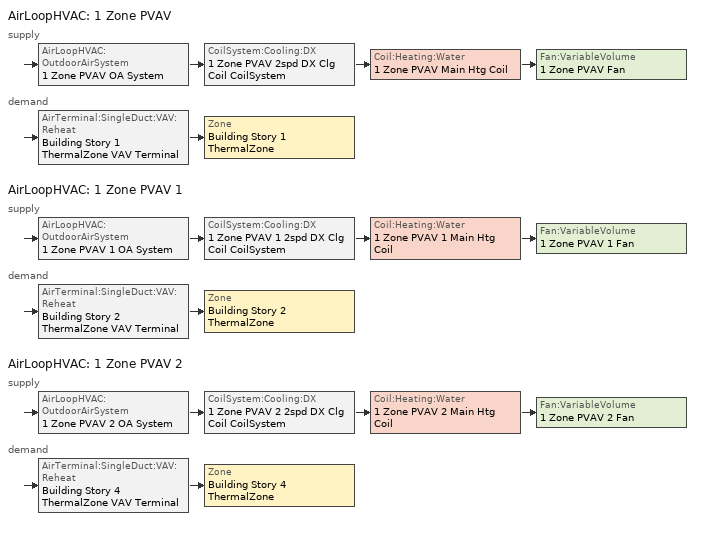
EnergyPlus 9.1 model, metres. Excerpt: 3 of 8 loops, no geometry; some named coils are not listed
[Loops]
AirLoopHVAC '1 Zone PVAV'
 supply: AirLoopHVAC:OutdoorAirSystem '1 Zone PVAV OA System' > CoilSystem:Cooling:DX '1 Zone PVAV 2spd DX Clg Coil CoilSystem' > Coil:Heating:Water '1 Zone PVAV Main Htg Coil' > Fan:VariableVolume '1 Zone PVAV Fan'
 demand: AirTerminal:SingleDuct:VAV:Reheat 'Building Story 1 ThermalZone VAV Terminal' > Zone 'Building Story 1 ThermalZone'
AirLoopHVAC '1 Zone PVAV 1'
 supply: AirLoopHVAC:OutdoorAirSystem '1 Zone PVAV 1 OA System' > CoilSystem:Cooling:DX '1 Zone PVAV 1 2spd DX Clg Coil CoilSystem' > Coil:Heating:Water '1 Zone PVAV 1 Main Htg Coil' > Fan:VariableVolume '1 Zone PVAV 1 Fan'
 demand: AirTerminal:SingleDuct:VAV:Reheat 'Building Story 2 ThermalZone VAV Terminal' > Zone 'Building Story 2 ThermalZone'
AirLoopHVAC '1 Zone PVAV 2'
 supply: AirLoopHVAC:OutdoorAirSystem '1 Zone PVAV 2 OA System' > CoilSystem:Cooling:DX '1 Zone PVAV 2 2spd DX Clg Coil CoilSystem' > Coil:Heating:Water '1 Zone PVAV 2 Main Htg Coil' > Fan:VariableVolume '1 Zone PVAV 2 Fan'
 demand: AirTerminal:SingleDuct:VAV:Reheat 'Building Story 4 ThermalZone VAV Terminal' > Zone 'Building Story 4 ThermalZone'
[ZoneControl:Thermostat] Control Object Type 1=ThermostatSetpoint:DualSetpoint
Name | Zone or ZoneList | Control Type Schedule | Control Name 1
Building Story 1 ThermalZone Thermostat | Building Story 1 ThermalZone | Building Story 1 ThermalZone Thermostat Schedule | Story Ground Blended Space Type Thermostat
Building Story 2 ThermalZone Thermostat | Building Story 2 ThermalZone | Building Story 2 ThermalZone Thermostat Schedule | Story Mid2 Blended Space Type Thermostat
Building Story 4 ThermalZone Thermostat | Building Story 4 ThermalZone | Building Story 4 ThermalZone Thermostat Schedule | Story Mid Blended Space Type Thermostat
[ThermostatSetpoint:DualSetpoint] Heating Setpoint Temperature Schedule=HotelLarge HTGSETP_SCH; Cooling Setpoint Temperature Schedule=HotelLarge CLGSETP_SCH
Story Ground Blended Space Type Thermostat; Story Mid2 Blended Space Type Thermostat; Story Mid Blended Space Type Thermostat
[AirTerminal:SingleDuct:VAV:Reheat] Availability Schedule=Always On Discrete; Maximum Air Flow Rate {m3/s}=Autosize; Zone Minimum Air Flow Input Method=Constant; Constant Minimum Air Flow Fraction=0.7; Fixed Minimum Air Flow Rate {m3/s}=0; Maximum Hot Water or Steam Flow Rate {m3/s}=Autosize; Minimum Hot Water or Steam Flow Rate {m3/s}=0; Convergence Tolerance=0.001; Damper Heating Action=ReverseWithLimits; Maximum Flow per Zone Floor Area During Reheat {m3/s-m2}=Autocalculate; Maximum Flow Fraction During Reheat=Autocalculate; Maximum Reheat Air Temperature {C}=50
Name | Reheat Coil
Building Story 1 ThermalZone VAV Terminal | Building Story 1 ThermalZone Reheat Coil
Building Story 2 ThermalZone VAV Terminal | Building Story 2 ThermalZone Reheat Coil
Building Story 4 ThermalZone VAV Terminal | Building Story 4 ThermalZone Reheat Coil
[Coil:Heating:Water] Availability Schedule=Always On Discrete; U-Factor Times Area Value {W/K}=Autosize; Maximum Water Flow Rate {m3/s}=Autosize; Performance Input Method=UFactorTimesAreaAndDesignWaterFlowRate; Rated Capacity {W}=Autosize; Rated Inlet Water Temperature {C}=82.2222; Rated Inlet Air Temperature {C}=7.22222; Rated Outlet Water Temperature {C}=71.1111; Rated Outlet Air Temperature {C}=12.7778; Rated Ratio for Air and Water Convection=0.5
1 Zone PVAV Main Htg Coil; 1 Zone PVAV 1 Main Htg Coil; 1 Zone PVAV 2 Main Htg Coil
[Zone equipment]
Building Story 1 ThermalZone: Building Story 1 ThermalZone VAV Terminal
Building Story 2 ThermalZone: Building Story 2 ThermalZone VAV Terminal
Building Story 4 ThermalZone: Building Story 4 ThermalZone VAV Terminal
[Sizing:Zone] Zone Cooling Design Supply Air Temperature Input Method=SupplyAirTemperature; Zone Cooling Design Supply Air Temperature {C}=12.7778; Zone Cooling Design Supply Air Temperature Difference {deltaC}=11.11; Zone Heating Design Supply Air Temperature Input Method=SupplyAirTemperature; Zone Heating Design Supply Air Temperature {C}=50; Zone Heating Design Supply Air Temperature Difference {deltaC}=11.11; Zone Cooling Design Supply Air Humidity Ratio {kgWater/kgDryAir}=0.0085; Zone Heating Design Supply Air Humidity Ratio {kgWater/kgDryAir}=0.008; Cooling Design Air Flow Method=DesignDay; Cooling Design Air Flow Rate {m3/s}=0; Cooling Minimum Air Flow per Zone Floor Area {m3/s-m2}=0.000762; Cooling Minimum Air Flow {m3/s}=0; Cooling Minimum Air Flow Fraction=0; Heating Design Air Flow Method=DesignDay; Heating Design Air Flow Rate {m3/s}=0; Heating Maximum Air Flow per Zone Floor Area {m3/s-m2}=0.002032; Heating Maximum Air Flow {m3/s}=0.141576; Heating Maximum Air Flow Fraction=0.3; Account for Dedicated Outdoor Air System=No
Name | Design Specification Outdoor Air Object | Design Specification Zone Air Distribution Object
Building Story 1 ThermalZone | Blended OA | Building Story 1 ThermalZone Design Spec Zone Air Dist
Building Story 2 ThermalZone | Blended OA 2 | Building Story 2 ThermalZone Design Spec Zone Air Dist
Building Story 4 ThermalZone | Blended OA 1 | Building Story 4 ThermalZone Design Spec Zone Air Dist
[DesignSpecification:ZoneAirDistribution] Zone Air Distribution Effectiveness in Cooling Mode=1; Zone Air Distribution Effectiveness in Heating Mode=1
Building Story 1 ThermalZone Design Spec Zone Air Dist; Building Story 2 ThermalZone Design Spec Zone Air Dist; Building Story 4 ThermalZone Design Spec Zone Air Dist
[Controller:MechanicalVentilation] Availability Schedule=Always On Discrete; Demand Controlled Ventilation=No; System Outdoor Air Method=ZoneSum
Name | Zone Name 1 | Design Specification Outdoor Air Object Name 1 | Design Specification Zone Air Distribution Object Name 1
1 Zone PVAV Ventilation Controller | Building Story 1 ThermalZone | Blended OA | Building Story 1 ThermalZone Design Spec Zone Air Dist
1 Zone PVAV 1 Ventilation Controller | Building Story 2 ThermalZone | Blended OA 2 | Building Story 2 ThermalZone Design Spec Zone Air Dist
1 Zone PVAV 2 Ventilation Controller | Building Story 4 ThermalZone | Blended OA 1 | Building Story 4 ThermalZone Design Spec Zone Air Dist
[DesignSpecification:OutdoorAir] Outdoor Air Method=Sum; Outdoor Air Flow per Zone {m3/s}=0; Outdoor Air Flow Air Changes per Hour {1/hr}=0
Name | Outdoor Air Flow per Person {m3/s-person} | Outdoor Air Flow per Zone Floor Area {m3/s-m2}
Blended OA | 0.00308718 | 0.000626361
Blended OA 2 | 0.0035325 | 0.0003048
Blended OA 1 | 0.00267916 | 0.0003048
[AirLoopHVAC] Design Supply Air Flow Rate {m3/s}=AutoSize
1 Zone PVAV; 1 Zone PVAV 1; 1 Zone PVAV 2
[Sizing:System] Type of Load to Size On=Sensible; Design Outdoor Air Flow Rate {m3/s}=Autosize; Central Heating Maximum System Air Flow Ratio=0.3; Preheat Design Temperature {C}=7.22222; Preheat Design Humidity Ratio {kgWater/kgDryAir}=0.008; Precool Design Temperature {C}=12.7778; Precool Design Humidity Ratio {kgWater/kgDryAir}=0.008; Central Cooling Design Supply Air Temperature {C}=12.7778; Central Heating Design Supply Air Temperature {C}=12.7778; Type of Zone Sum to Use=Coincident; 100% Outdoor Air in Cooling=No; 100% Outdoor Air in Heating=No; Central Cooling Design Supply Air Humidity Ratio {kgWater/kgDryAir}=0.0085; Central Heating Design Supply Air Humidity Ratio {kgWater/kgDryAir}=0.008; Cooling Supply Air Flow Rate Method=DesignDay; Cooling Supply Air Flow Rate {m3/s}=0; Cooling Supply Air Flow Rate Per Floor Area {m3/s-m2}=0.00996765; Cooling Fraction of Autosized Cooling Supply Air Flow Rate=1; Cooling Supply Air Flow Rate Per Unit Cooling Capacity {m3/s-W}=3.94755e-05; Heating Supply Air Flow Rate Method=DesignDay; Heating Supply Air Flow Rate {m3/s}=0; Heating Supply Air Flow Rate Per Floor Area {m3/s-m2}=0.00996765; Heating Fraction of Autosized Heating Supply Air Flow Rate=1; Heating Fraction of Autosized Cooling Supply Air Flow Rate=1; Heating Supply Air Flow Rate Per Unit Heating Capacity {m3/s-W}=3.15882e-05; System Outdoor Air Method=ZoneSum; Zone Maximum Outdoor Air Fraction=1; Cooling Design Capacity Method=CoolingDesignCapacity; Cooling Design Capacity {W}=Autosize; Cooling Design Capacity Per Floor Area {W/m2}=234.7; Fraction of Autosized Cooling Design Capacity=1; Heating Design Capacity Method=HeatingDesignCapacity; Heating Design Capacity {W}=Autosize; Heating Design Capacity Per Floor Area {W/m2}=157; Fraction of Autosized Heating Design Capacity=1; Central Cooling Capacity Control Method=OnOff
1 Zone PVAV; 1 Zone PVAV 1; 1 Zone PVAV 2
[Controller:WaterCoil] Control Variable=Temperature; Action=Normal; Actuator Variable=Flow; Controller Convergence Tolerance {deltaC}=0.1; Maximum Actuated Flow {m3/s}=Autosize; Minimum Actuated Flow {m3/s}=0
1 Zone PVAV Main Htg Coil Controller; 1 Zone PVAV 1 Main Htg Coil Controller; 1 Zone PVAV 2 Main Htg Coil Controller
[Controller:OutdoorAir] Minimum Outdoor Air Flow Rate {m3/s}=Autosize; Maximum Outdoor Air Flow Rate {m3/s}=Autosize; Economizer Control Type=NoEconomizer; Economizer Control Action Type=ModulateFlow; Economizer Maximum Limit Dry-Bulb Temperature {C}=28; Economizer Maximum Limit Enthalpy {J/kg}=64000; Lockout Type=NoLockout; Minimum Limit Type=FixedMinimum; Minimum Outdoor Air Schedule=Always On Discrete; High Humidity Control=No; Control High Indoor Humidity Based on Outdoor Humidity Ratio=Yes; Heat Recovery Bypass Control Type=BypassWhenWithinEconomizerLimits
Name | Mechanical Ventilation Controller
Controller Outdoor Air 1 | 1 Zone PVAV Ventilation Controller
Controller Outdoor Air 2 | 1 Zone PVAV 1 Ventilation Controller
Controller Outdoor Air 3 | 1 Zone PVAV 2 Ventilation Controller
[SetpointManager:MixedAir] Control Variable=Temperature
Name | Setpoint Node or NodeList
1 Zone PVAV Mixed Air Node OS Default SPM | 1 Zone PVAV Mixed Air Node
1 Zone PVAV 2spd DX Clg Coil Outlet Air Node OS Default SPM | 1 Zone PVAV 2spd DX Clg Coil Outlet Air Node
1 Zone PVAV Main Htg Coil Outlet Air Node OS Default SPM | 1 Zone PVAV Main Htg Coil Outlet Air Node
1 Zone PVAV 1 Mixed Air Node OS Default SPM | 1 Zone PVAV 1 Mixed Air Node
1 Zone PVAV 1 2spd DX Clg Coil Outlet Air Node OS Default SPM | 1 Zone PVAV 1 2spd DX Clg Coil Outlet Air Node
1 Zone PVAV 1 Main Htg Coil Outlet Air Node OS Default SPM | 1 Zone PVAV 1 Main Htg Coil Outlet Air Node
1 Zone PVAV 2 Mixed Air Node OS Default SPM | 1 Zone PVAV 2 Mixed Air Node
1 Zone PVAV 2 2spd DX Clg Coil Outlet Air Node OS Default SPM | 1 Zone PVAV 2 2spd DX Clg Coil Outlet Air Node
1 Zone PVAV 2 Main Htg Coil Outlet Air Node OS Default SPM | 1 Zone PVAV 2 Main Htg Coil Outlet Air Node
[CoilSystem:Cooling:DX] Availability Schedule=Always On Discrete
Name | Cooling Coil
1 Zone PVAV 2spd DX Clg Coil CoilSystem | 1 Zone PVAV 2spd DX Clg Coil
1 Zone PVAV 1 2spd DX Clg Coil CoilSystem | 1 Zone PVAV 1 2spd DX Clg Coil
1 Zone PVAV 2 2spd DX Clg Coil CoilSystem | 1 Zone PVAV 2 2spd DX Clg Coil
[Coil:Cooling:DX:TwoSpeed] Availability Schedule=Always On Discrete; High Speed Gross Rated Total Cooling Capacity {W}=Autosize; High Speed Rated Sensible Heat Ratio=Autosize; High Speed Gross Rated Cooling COP {W/W}=3; High Speed Rated Air Flow Rate {m3/s}=Autosize; Low Speed Gross Rated Total Cooling Capacity {W}=Autosize; Low Speed Gross Rated Sensible Heat Ratio=0.69; Low Speed Gross Rated Cooling COP {W/W}=3; Low Speed Rated Air Flow Rate {m3/s}=Autosize; Condenser Type=AirCooled; High Speed Evaporative Condenser Effectiveness=0; High Speed Evaporative Condenser Air Flow Rate {m3/s}=Autosize; High Speed Evaporative Condenser Pump Rated Power Consumption {W}=Autosize; Low Speed Evaporative Condenser Effectiveness=0; Low Speed Evaporative Condenser Air Flow Rate {m3/s}=Autosize; Low Speed Evaporative Condenser Pump Rated Power Consumption {W}=Autosize; Basin Heater Capacity {W/K}=10; Basin Heater Setpoint Temperature {C}=2
Name | Total Cooling Capacity Function of Temperature Curve | Total Cooling Capacity Function of Flow Fraction Curve | Energy Input Ratio Function of Temperature Curve | Energy Input Ratio Function of Flow Fraction Curve | Part Load Fraction Correlation Curve | Low Speed Total Cooling Capacity Function of Temperature Curve | Low Speed Energy Input Ratio Function of Temperature Curve
1 Zone PVAV 2spd DX Clg Coil | Curve Biquadratic 1 | Curve Quadratic 1 | Curve Biquadratic 2 | Curve Quadratic 2 | Curve Quadratic 3 | Curve Biquadratic 3 | Curve Biquadratic 4
1 Zone PVAV 1 2spd DX Clg Coil | Curve Biquadratic 5 | Curve Quadratic 4 | Curve Biquadratic 6 | Curve Quadratic 5 | Curve Quadratic 6 | Curve Biquadratic 7 | Curve Biquadratic 8
1 Zone PVAV 2 2spd DX Clg Coil | Curve Biquadratic 9 | Curve Quadratic 7 | Curve Biquadratic 10 | Curve Quadratic 8 | Curve Quadratic 9 | Curve Biquadratic 11 | Curve Biquadratic 12
[Fan:VariableVolume] Availability Schedule=Always On Discrete; Fan Total Efficiency=0.6045; Pressure Rise {Pa}=1017.592; Maximum Flow Rate {m3/s}=AutoSize; Fan Power Minimum Flow Rate Input Method=FixedFlowRate; Fan Power Minimum Flow Fraction=0; Fan Power Minimum Air Flow Rate {m3/s}=0; Motor Efficiency=0.93; Motor In Airstream Fraction=1; Fan Power Coefficient 1=0.0407599; Fan Power Coefficient 2=0.088045; Fan Power Coefficient 3=-0.0729261; Fan Power Coefficient 4=0.94374; Fan Power Coefficient 5=0
1 Zone PVAV Fan; 1 Zone PVAV 1 Fan; 1 Zone PVAV 2 Fan
[SetpointManager:Scheduled] Control Variable=Temperature
Name | Schedule | Setpoint Node or NodeList
1 Zone PVAV Supply Air Setpoint Manager | Supply Air Temp - 55.0F | 1 Zone PVAV Supply Outlet Node
1 Zone PVAV 1 Supply Air Setpoint Manager | Supply Air Temp - 55.0F 1 | 1 Zone PVAV 1 Supply Outlet Node
1 Zone PVAV 2 Supply Air Setpoint Manager | Supply Air Temp - 55.0F 2 | 1 Zone PVAV 2 Supply Outlet Node
[Schedule:Compact]
Building Story 1 ThermalZone Thermostat Schedule; Building Story 2 ThermalZone Thermostat Schedule; Building Story 4 ThermalZone Thermostat Schedule: Through: 12/31, For: AllDays, Until: 24:00, 4
[Schedule:Day:Interval]
HotelLarge HTGSETP_SCH Default; HotelLarge HTGSETP_SCH Summer Design Day; HotelLarge HTGSETP_SCH Winter Design Day: No, 24:00, 21
HotelLarge CLGSETP_SCH Default; HotelLarge CLGSETP_SCH Summer Design Day; HotelLarge CLGSETP_SCH Winter Design Day: No, 24:00, 24
Supply Air Temp - 55.0F Default; Supply Air Temp - 55.0F Default 1; Supply Air Temp - 55.0F Default 2: No, 24:00, 12.7778
[Schedule:Week:Daily]
HotelLarge HTGSETP_SCH Week Rule - Jan1-Dec31: HotelLarge HTGSETP_SCH Default, HotelLarge HTGSETP_SCH Default, HotelLarge HTGSETP_SCH Default, HotelLarge HTGSETP_SCH Default, HotelLarge HTGSETP_SCH Default, HotelLarge HTGSETP_SCH Default, HotelLarge HTGSETP_SCH Default, HotelLarge HTGSETP_SCH Default, HotelLarge HTGSETP_SCH Summer Design Day, HotelLarge HTGSETP_SCH Winter Design Day, HotelLarge HTGSETP_SCH Default, HotelLarge HTGSETP_SCH Default
HotelLarge CLGSETP_SCH Week Rule - Jan1-Dec31: HotelLarge CLGSETP_SCH Default, HotelLarge CLGSETP_SCH Default, HotelLarge CLGSETP_SCH Default, HotelLarge CLGSETP_SCH Default, HotelLarge CLGSETP_SCH Default, HotelLarge CLGSETP_SCH Default, HotelLarge CLGSETP_SCH Default, HotelLarge CLGSETP_SCH Default, HotelLarge CLGSETP_SCH Summer Design Day, HotelLarge CLGSETP_SCH Winter Design Day, HotelLarge CLGSETP_SCH Default, HotelLarge CLGSETP_SCH Default
Supply Air Temp - 55.0F Week Rule - Jan1-Dec31: Supply Air Temp - 55.0F Default, Supply Air Temp - 55.0F Default, Supply Air Temp - 55.0F Default, Supply Air Temp - 55.0F Default, Supply Air Temp - 55.0F Default, Supply Air Temp - 55.0F Default, Supply Air Temp - 55.0F Default, Supply Air Temp - 55.0F Default, Supply Air Temp - 55.0F Default, Supply Air Temp - 55.0F Default, Supply Air Temp - 55.0F Default, Supply Air Temp - 55.0F Default
Supply Air Temp - 55.0F 1 Week Rule - Jan1-Dec31: Supply Air Temp - 55.0F Default 1, Supply Air Temp - 55.0F Default 1, Supply Air Temp - 55.0F Default 1, Supply Air Temp - 55.0F Default 1, Supply Air Temp - 55.0F Default 1, Supply Air Temp - 55.0F Default 1, Supply Air Temp - 55.0F Default 1, Supply Air Temp - 55.0F Default 1, Supply Air Temp - 55.0F Default 1, Supply Air Temp - 55.0F Default 1, Supply Air Temp - 55.0F Default 1, Supply Air Temp - 55.0F Default 1
Supply Air Temp - 55.0F 2 Week Rule - Jan1-Dec31: Supply Air Temp - 55.0F Default 2, Supply Air Temp - 55.0F Default 2, Supply Air Temp - 55.0F Default 2, Supply Air Temp - 55.0F Default 2, Supply Air Temp - 55.0F Default 2, Supply Air Temp - 55.0F Default 2, Supply Air Temp - 55.0F Default 2, Supply Air Temp - 55.0F Default 2, Supply Air Temp - 55.0F Default 2, Supply Air Temp - 55.0F Default 2, Supply Air Temp - 55.0F Default 2, Supply Air Temp - 55.0F Default 2
[Schedule:Year]
HotelLarge HTGSETP_SCH: HotelLarge HTGSETP_SCH Week Rule - Jan1-Dec31, 1, 1, 12, 31
HotelLarge CLGSETP_SCH: HotelLarge CLGSETP_SCH Week Rule - Jan1-Dec31, 1, 1, 12, 31
Supply Air Temp - 55.0F: Supply Air Temp - 55.0F Week Rule - Jan1-Dec31, 1, 1, 12, 31
Supply Air Temp - 55.0F 1: Supply Air Temp - 55.0F 1 Week Rule - Jan1-Dec31, 1, 1, 12, 31
Supply Air Temp - 55.0F 2: Supply Air Temp - 55.0F 2 Week Rule - Jan1-Dec31, 1, 1, 12, 31
[Schedule:Constant]
Always On Discrete: Hourly Value=1
[Curve:Biquadratic] Minimum Value of x {BasedOnField A2}=17; Maximum Value of x {BasedOnField A2}=22; Minimum Value of y {BasedOnField A3}=13; Maximum Value of y {BasedOnField A3}=46
Name | Coefficient1 Constant | Coefficient2 x | Coefficient3 x**2 | Coefficient4 y | Coefficient5 y**2 | Coefficient6 x*y
Curve Biquadratic 1; Curve Biquadratic 3; Curve Biquadratic 5; Curve Biquadratic 7; Curve Biquadratic 9; Curve Biquadratic 11 | 0.42415 | 0.04426 | -0.00042 | 0.00333 | -8e-005 | -0.00021
Curve Biquadratic 2; Curve Biquadratic 4; Curve Biquadratic 6; Curve Biquadratic 8; Curve Biquadratic 10; Curve Biquadratic 12 | 1.23649 | -0.02431 | 0.00057 | -0.01434 | 0.00063 | -0.00038
[Curve:Quadratic]
Name | Coefficient1 Constant | Coefficient2 x | Coefficient3 x**2 | Minimum Value of x {BasedOnField A2} | Maximum Value of x {BasedOnField A2}
Curve Quadratic 1; Curve Quadratic 4; Curve Quadratic 7 | 0.77136 | 0.34053 | -0.11088 | 0.75918 | 1.13877
Curve Quadratic 2; Curve Quadratic 5; Curve Quadratic 8 | 1.2055 | -0.32953 | 0.12308 | 0.75918 | 1.13877
Curve Quadratic 3; Curve Quadratic 6; Curve Quadratic 9 | 0.771 | 0.229 | 0 | 0 | 1
